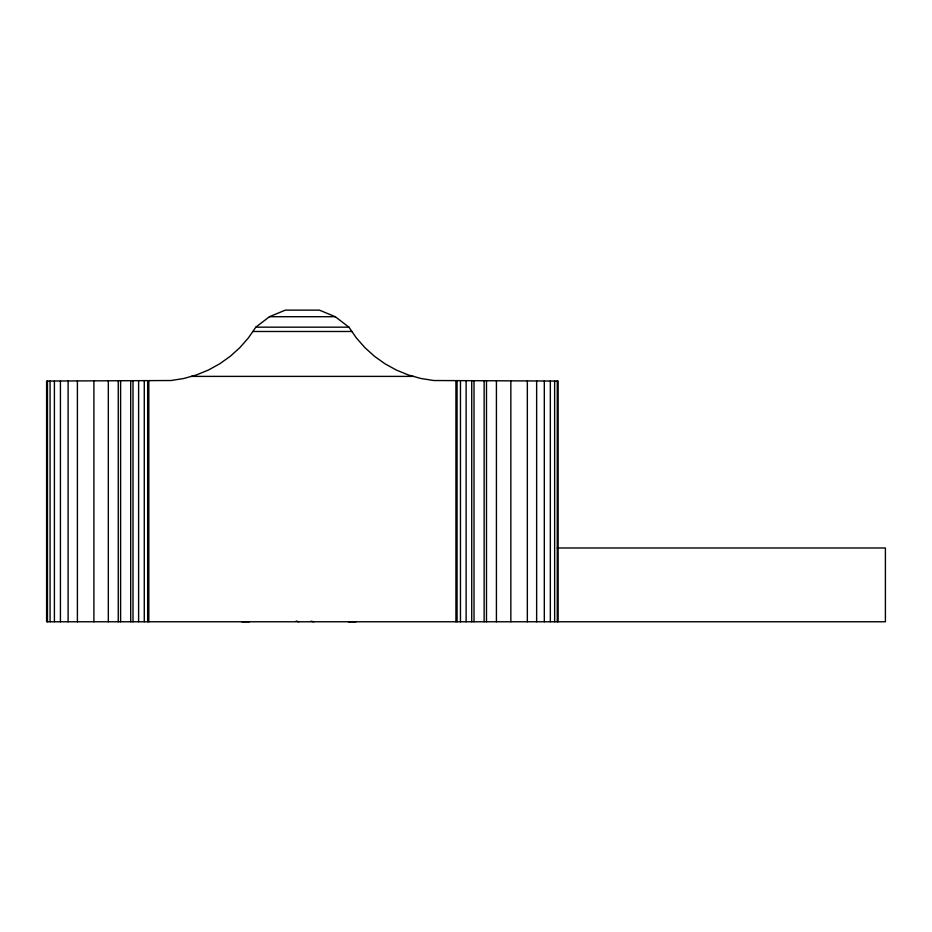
<?xml version="1.0" encoding="UTF-8"?>
<svg xmlns="http://www.w3.org/2000/svg" width="932" height="932" viewBox="0 0 932 932"><rect width="100%" height="100%" fill="white"/><g stroke="black" fill="none" stroke-linecap="round" stroke-linejoin="round"><path stroke-width="1.4" d="M558.14 621.772L558.14 381.048L433.788 380.524L420.961 378.497L408.461 375.002L396.438 370.097L385.067 363.841L374.489 356.304L364.855 347.601L356.292 337.85L348.906 327.167L335.275 316.705L319.408 310.135L285.332 310.135L269.465 316.705L255.822 327.167L248.448 337.85L239.885 347.601L230.251 356.304L219.672 363.841L208.302 370.097L196.244 375.013L183.779 378.497L170.952 380.524L46.6 381.048L46.6 621.772L885.4 621.772L885.4 547.981L557.22 547.981M356.001 621.772L348.347 621.772M249.45 621.772L241.796 621.772M269.465 316.705L335.275 316.705M255.822 327.167L348.906 327.167M252.84 331.489L351.9 331.489M191.316 376.388L413.424 376.388M310.997 621.19L313.676 621.772M296.213 621.05L298.904 621.772M557.266 381.048L557.266 621.772M554.633 381.037L554.657 621.772M550.334 381.013L550.334 621.772M544.311 380.99L544.311 621.772M536.634 380.955L536.634 621.772M527.337 380.92L527.337 621.772M510.841 380.85L510.841 621.772M496.418 380.792L496.418 621.772M486.492 380.745L486.492 621.772M484.139 380.734L484.139 621.772M474.027 380.687L474.027 621.772M471.732 380.687L471.732 621.772M466.128 380.664L466.128 621.772M460.466 380.629L460.466 621.772M457.064 380.617L457.064 621.772M455.923 380.617L455.923 621.772M148.817 380.617L148.817 621.772M147.675 380.617L147.675 621.772M144.274 380.629L144.274 621.772M138.612 380.664L138.612 621.772M133.008 380.687L133.008 621.772M130.713 380.687L130.713 621.772M120.601 380.734L120.601 621.772M118.248 380.745L118.248 621.772M108.322 380.792L108.322 621.772M93.899 380.85L93.899 621.772M77.403 380.92L77.403 621.772M68.106 380.955L68.106 621.772M60.429 380.99L60.429 621.772M54.406 381.013L54.406 621.772M50.083 381.037L50.083 621.772M47.474 381.048L47.474 621.772"/></g></svg>
